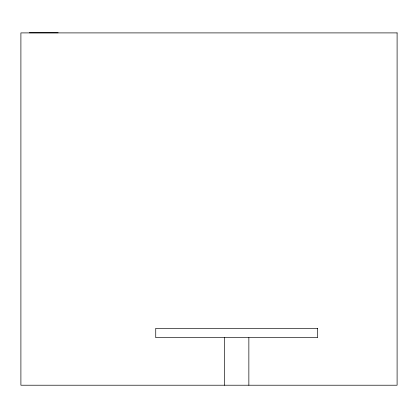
<?xml version="1.0" encoding="UTF-8"?>
<svg xmlns="http://www.w3.org/2000/svg" width="418" height="418" viewBox="0 0 418 418"><rect width="100%" height="100%" fill="white"/><g stroke="black" fill="none" stroke-linecap="round" stroke-linejoin="round"><path stroke-width="0.63" d="M29.359 32.782L58.154 32.782M248.856 337.671L248.856 385.218M224.665 337.671L224.665 385.218M397.1 32.902L20.9 32.902L20.9 385.218L397.1 385.218L397.1 32.902M317.649 328.323L155.736 328.323L155.736 337.671L317.649 337.671L317.649 328.323"/></g></svg>
